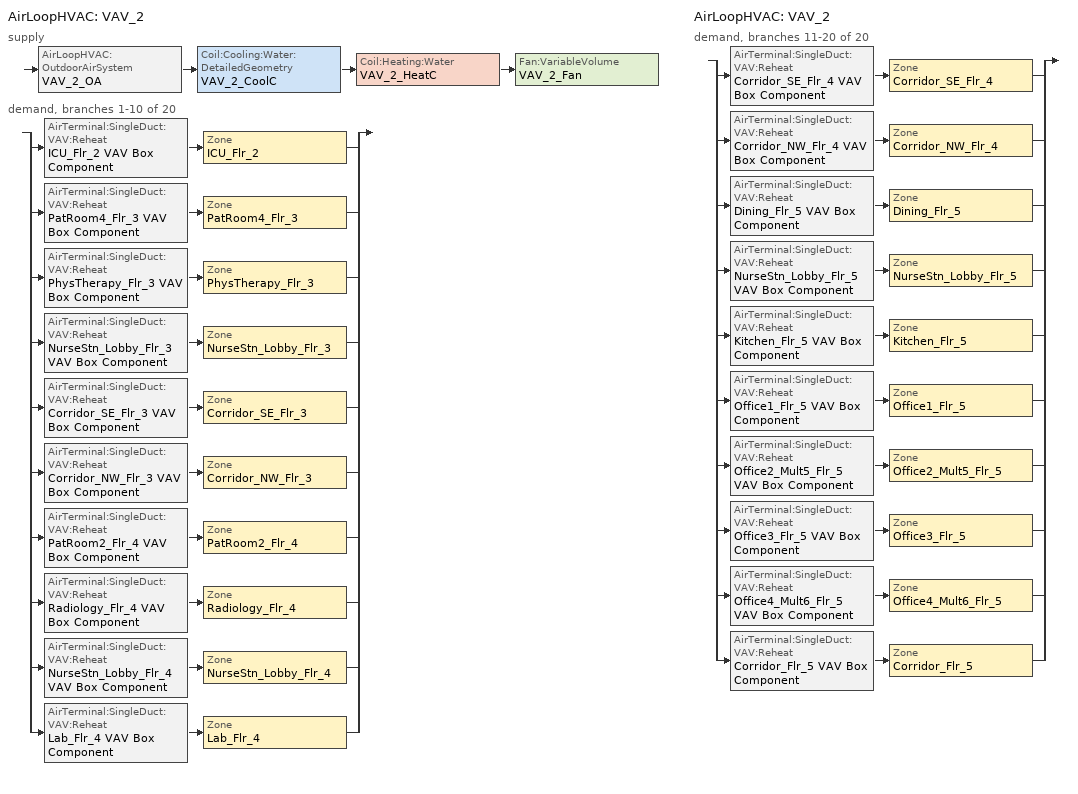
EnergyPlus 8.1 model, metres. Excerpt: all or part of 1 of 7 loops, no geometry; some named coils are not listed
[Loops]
AirLoopHVAC 'VAV_2'
 supply: AirLoopHVAC:OutdoorAirSystem 'VAV_2_OA' > Coil:Cooling:Water:DetailedGeometry 'VAV_2_CoolC' > Coil:Heating:Water 'VAV_2_HeatC' > Fan:VariableVolume 'VAV_2_Fan'
 demand, branches 1-10 of 20: split
  | AirTerminal:SingleDuct:VAV:Reheat 'ICU_Flr_2 VAV Box Component' > Zone 'ICU_Flr_2'
  | AirTerminal:SingleDuct:VAV:Reheat 'PatRoom4_Flr_3 VAV Box Component' > Zone 'PatRoom4_Flr_3'
  | AirTerminal:SingleDuct:VAV:Reheat 'PhysTherapy_Flr_3 VAV Box Component' > Zone 'PhysTherapy_Flr_3'
  | AirTerminal:SingleDuct:VAV:Reheat 'NurseStn_Lobby_Flr_3 VAV Box Component' > Zone 'NurseStn_Lobby_Flr_3'
  | AirTerminal:SingleDuct:VAV:Reheat 'Corridor_SE_Flr_3 VAV Box Component' > Zone 'Corridor_SE_Flr_3'
  | AirTerminal:SingleDuct:VAV:Reheat 'Corridor_NW_Flr_3 VAV Box Component' > Zone 'Corridor_NW_Flr_3'
  | AirTerminal:SingleDuct:VAV:Reheat 'PatRoom2_Flr_4 VAV Box Component' > Zone 'PatRoom2_Flr_4'
  | AirTerminal:SingleDuct:VAV:Reheat 'Radiology_Flr_4 VAV Box Component' > Zone 'Radiology_Flr_4'
  | AirTerminal:SingleDuct:VAV:Reheat 'NurseStn_Lobby_Flr_4 VAV Box Component' > Zone 'NurseStn_Lobby_Flr_4'
  | AirTerminal:SingleDuct:VAV:Reheat 'Lab_Flr_4 VAV Box Component' > Zone 'Lab_Flr_4'
AirLoopHVAC 'VAV_2'
 demand, branches 11-20 of 20: split
  | AirTerminal:SingleDuct:VAV:Reheat 'Corridor_SE_Flr_4 VAV Box Component' > Zone 'Corridor_SE_Flr_4'
  | AirTerminal:SingleDuct:VAV:Reheat 'Corridor_NW_Flr_4 VAV Box Component' > Zone 'Corridor_NW_Flr_4'
  | AirTerminal:SingleDuct:VAV:Reheat 'Dining_Flr_5 VAV Box Component' > Zone 'Dining_Flr_5'
  | AirTerminal:SingleDuct:VAV:Reheat 'NurseStn_Lobby_Flr_5 VAV Box Component' > Zone 'NurseStn_Lobby_Flr_5'
  | AirTerminal:SingleDuct:VAV:Reheat 'Kitchen_Flr_5 VAV Box Component' > Zone 'Kitchen_Flr_5'
  | AirTerminal:SingleDuct:VAV:Reheat 'Office1_Flr_5 VAV Box Component' > Zone 'Office1_Flr_5'
  | AirTerminal:SingleDuct:VAV:Reheat 'Office2_Mult5_Flr_5 VAV Box Component' > Zone 'Office2_Mult5_Flr_5'
  | AirTerminal:SingleDuct:VAV:Reheat 'Office3_Flr_5 VAV Box Component' > Zone 'Office3_Flr_5'
  | AirTerminal:SingleDuct:VAV:Reheat 'Office4_Mult6_Flr_5 VAV Box Component' > Zone 'Office4_Mult6_Flr_5'
  | AirTerminal:SingleDuct:VAV:Reheat 'Corridor_Flr_5 VAV Box Component' > Zone 'Corridor_Flr_5'
[Fan:VariableVolume]
VAV_2_Fan: Availability Schedule=HVACOperationSchd; Fan Total Efficiency=0.6175; Pressure Rise {Pa}=1515.192; Maximum Flow Rate {m3/s}=AUTOSIZE; Fan Power Minimum Flow Rate Input Method=FixedFlowRate; Fan Power Minimum Air Flow Rate {m3/s}=0; Motor Efficiency=0.95; Motor In Airstream Fraction=1; Fan Power Coefficient 1=0.0407599; Fan Power Coefficient 2=0.088045; Fan Power Coefficient 3=-0.0729261; Fan Power Coefficient 4=0.94374; Fan Power Coefficient 5=0
[Fan:ZoneExhaust] Availability Schedule=HVACOperationSchd; Fan Total Efficiency=1; Pressure Rise {Pa}=1.0e-006
Name | Maximum Flow Rate {m3/s}
Dining_Flr_5 Exhaust Fan | 0.74997
Kitchen_Flr_5 Exhaust Fan | 1.75103
[Coil:Heating:Water]
VAV_2_HeatC: Availability Schedule=ALWAYS_ON; U-Factor Times Area Value {W/K}=AUTOSIZE; Maximum Water Flow Rate {m3/s}=AUTOSIZE; Performance Input Method=UFactorTimesAreaAndDesignWaterFlowRate; Rated Capacity {W}=AUTOSIZE; Rated Inlet Water Temperature {C}=82.2; Rated Inlet Air Temperature {C}=16.6; Rated Outlet Water Temperature {C}=71.1; Rated Outlet Air Temperature {C}=32.2
[Coil:Cooling:Water:DetailedGeometry]
VAV_2_CoolC: Availability Schedule=ALWAYS_ON; Maximum Water Flow Rate {m3/s}=AUTOSIZE; Tube Outside Surface Area {m2}=AUTOSIZE; Total Tube Inside Area {m2}=AUTOSIZE; Fin Surface Area {m2}=AUTOSIZE; Minimum Airflow Area {m2}=AUTOSIZE; Coil Depth {m}=AUTOSIZE; Fin Diameter {m}=AUTOSIZE; Fin Thickness {m}=0.0015; Tube Inside Diameter {m}=0.01445; Tube Outside Diameter {m}=0.0159; Tube Thermal Conductivity {W/m-K}=386; Fin Thermal Conductivity {W/m-K}=204; Fin Spacing {m}=0.0018; Tube Depth Spacing {m}=0.026; Number of Tube Rows=6; Number of Tubes per Row=AUTOSIZE
[AirTerminal:SingleDuct:VAV:Reheat] Availability Schedule=ALWAYS_ON; Maximum Air Flow Rate {m3/s}=AUTOSIZE; Zone Minimum Air Flow Input Method=Constant; Maximum Hot Water or Steam Flow Rate {m3/s}=AUTOSIZE; Minimum Hot Water or Steam Flow Rate {m3/s}=0; Convergence Tolerance=0.001; Damper Heating Action=NORMAL; Maximum Flow per Zone Floor Area During Reheat {m3/s-m2}=AUTOCALCULATE; Maximum Flow Fraction During Reheat=AUTOCALCULATE
Name | Constant Minimum Air Flow Fraction | Reheat Coil
Corridor_Flr_5 VAV Box Component | 0.3 | Corridor_Flr_5 VAV Box Reheat Coil
Corridor_NW_Flr_3 VAV Box Component | 0.3 | Corridor_NW_Flr_3 VAV Box Reheat Coil
Corridor_NW_Flr_4 VAV Box Component | 0.3 | Corridor_NW_Flr_4 VAV Box Reheat Coil
Corridor_SE_Flr_3 VAV Box Component | 0.3 | Corridor_SE_Flr_3 VAV Box Reheat Coil
Corridor_SE_Flr_4 VAV Box Component | 0.3 | Corridor_SE_Flr_4 VAV Box Reheat Coil
Dining_Flr_5 VAV Box Component | 0.3 | Dining_Flr_5 VAV Box Reheat Coil
ICU_Flr_2 VAV Box Component | 1 | ICU_Flr_2 VAV Box Reheat Coil
Kitchen_Flr_5 VAV Box Component | 1 | Kitchen_Flr_5 VAV Box Reheat Coil
Lab_Flr_4 VAV Box Component | 1 | Lab_Flr_4 VAV Box Reheat Coil
NurseStn_Lobby_Flr_3 VAV Box Component | 0.3 | NurseStn_Lobby_Flr_3 VAV Box Reheat Coil
NurseStn_Lobby_Flr_4 VAV Box Component | 0.3 | NurseStn_Lobby_Flr_4 VAV Box Reheat Coil
NurseStn_Lobby_Flr_5 VAV Box Component | 0.3 | NurseStn_Lobby_Flr_5 VAV Box Reheat Coil
Office1_Flr_5 VAV Box Component | 0.3 | Office1_Flr_5 VAV Box Reheat Coil
Office2_Mult5_Flr_5 VAV Box Component | 0.3 | Office2_Mult5_Flr_5 VAV Box Reheat Coil
Office3_Flr_5 VAV Box Component | 0.3 | Office3_Flr_5 VAV Box Reheat Coil
Office4_Mult6_Flr_5 VAV Box Component | 0.3 | Office4_Mult6_Flr_5 VAV Box Reheat Coil
PatRoom2_Flr_4 VAV Box Component | 1 | PatRoom2_Flr_4 VAV Box Reheat Coil
PatRoom4_Flr_3 VAV Box Component | 1 | PatRoom4_Flr_3 VAV Box Reheat Coil
PhysTherapy_Flr_3 VAV Box Component | 0.3 | PhysTherapy_Flr_3 VAV Box Reheat Coil
Radiology_Flr_4 VAV Box Component | 0.3 | Radiology_Flr_4 VAV Box Reheat Coil
[Zone equipment]
Corridor_Flr_5: Corridor_Flr_5 VAV Box Component
Corridor_NW_Flr_3: Corridor_NW_Flr_3 VAV Box Component
Corridor_NW_Flr_4: Corridor_NW_Flr_4 VAV Box Component
Corridor_SE_Flr_3: Corridor_SE_Flr_3 VAV Box Component
Corridor_SE_Flr_4: Corridor_SE_Flr_4 VAV Box Component
Dining_Flr_5: Dining_Flr_5 Exhaust Fan, Dining_Flr_5 VAV Box Component
ICU_Flr_2: ICU_Flr_2 VAV Box Component
Kitchen_Flr_5: Kitchen_Flr_5 Exhaust Fan, Kitchen_Flr_5 VAV Box Component
Lab_Flr_4: Lab_Flr_4 VAV Box Component
NurseStn_Lobby_Flr_3: NurseStn_Lobby_Flr_3 VAV Box Component
NurseStn_Lobby_Flr_4: NurseStn_Lobby_Flr_4 VAV Box Component
NurseStn_Lobby_Flr_5: NurseStn_Lobby_Flr_5 VAV Box Component
Office1_Flr_5: Office1_Flr_5 VAV Box Component
Office2_Mult5_Flr_5: Office2_Mult5_Flr_5 VAV Box Component
Office3_Flr_5: Office3_Flr_5 VAV Box Component
Office4_Mult6_Flr_5: Office4_Mult6_Flr_5 VAV Box Component
PatRoom2_Flr_4: PatRoom2_Flr_4 VAV Box Component
PatRoom4_Flr_3: PatRoom4_Flr_3 VAV Box Component
PhysTherapy_Flr_3: PhysTherapy_Flr_3 VAV Box Component
Radiology_Flr_4: Radiology_Flr_4 VAV Box Component
[Sizing:Zone] Zone Cooling Design Supply Air Temperature Input Method=SupplyAirTemperature; Zone Cooling Design Supply Air Temperature {C}=11.1; Zone Heating Design Supply Air Temperature Input Method=SupplyAirTemperature; Zone Heating Design Supply Air Temperature {C}=50; Zone Cooling Design Supply Air Humidity Ratio {kgWater/kgDryAir}=0.007; Zone Heating Design Supply Air Humidity Ratio {kgWater/kgDryAir}=0.008; Heating Design Air Flow Method=DesignDay
Name | Design Specification Outdoor Air Object | Cooling Design Air Flow Method | Cooling Minimum Air Flow {m3/s}
Corridor_Flr_5 | SZ DSOA Corridor_Flr_5 | DesignDay
Corridor_NW_Flr_3 | SZ DSOA Corridor_NW_Flr_3 | DesignDayWithLimit | 1.343822
Corridor_NW_Flr_4 | SZ DSOA Corridor_NW_Flr_4 | DesignDayWithLimit | 1.343822
Corridor_SE_Flr_3 | SZ DSOA Corridor_SE_Flr_3 | DesignDayWithLimit | 1.343822
Corridor_SE_Flr_4 | SZ DSOA Corridor_SE_Flr_4 | DesignDayWithLimit | 1.343822
Dining_Flr_5 | SZ DSOA Dining_Flr_5 | DesignDay
ICU_Flr_2 | SZ DSOA ICU_Flr_2 | DesignDayWithLimit | 4.39605
Kitchen_Flr_5 | SZ DSOA Kitchen_Flr_5 | DesignDay
Lab_Flr_4 | SZ DSOA Lab_Flr_4 | DesignDayWithLimit | 1.882
NurseStn_Lobby_Flr_3 | SZ DSOA NurseStn_Lobby_Flr_3 | DesignDay
NurseStn_Lobby_Flr_4 | SZ DSOA NurseStn_Lobby_Flr_4 | DesignDay
NurseStn_Lobby_Flr_5 | SZ DSOA NurseStn_Lobby_Flr_5 | DesignDay
Office1_Flr_5 | SZ DSOA Office1_Flr_5 | DesignDay
Office2_Mult5_Flr_5 | SZ DSOA Office2_Mult5_Flr_5 | DesignDay
Office3_Flr_5 | SZ DSOA Office3_Flr_5 | DesignDay
Office4_Mult6_Flr_5 | SZ DSOA Office4_Mult6_Flr_5 | DesignDay
PatRoom2_Flr_4 | SZ DSOA PatRoom2_Flr_4 | DesignDayWithLimit | 0.24785
PatRoom4_Flr_3 | SZ DSOA PatRoom4_Flr_3 | DesignDayWithLimit | 0.24785
PhysTherapy_Flr_3 | SZ DSOA PhysTherapy_Flr_3 | DesignDayWithLimit | 3.4697
Radiology_Flr_4 | SZ DSOA Radiology_Flr_4 | DesignDayWithLimit | 8.67425
[DesignSpecification:OutdoorAir]
Name | Outdoor Air Method | Outdoor Air Flow per Zone Floor Area {m3/s-m2} | Outdoor Air Flow per Person {m3/s-person} | Outdoor Air Flow per Zone {m3/s}
SZ DSOA Corridor_Flr_5; SZ DSOA Corridor_NW_Flr_3; SZ DSOA Corridor_NW_Flr_4; SZ DSOA Corridor_SE_Flr_3; SZ DSOA Corridor_SE_Flr_4 | Flow/Area | 0.00025
SZ DSOA Dining_Flr_5; SZ DSOA NurseStn_Lobby_Flr_3; SZ DSOA NurseStn_Lobby_Flr_4; SZ DSOA NurseStn_Lobby_Flr_5; SZ DSOA Office1_Flr_5; SZ DSOA Office2_Mult5_Flr_5; SZ DSOA Office3_Flr_5; SZ DSOA Office4_Mult6_Flr_5 | Flow/Person |  | 0.01
SZ DSOA ICU_Flr_2 | Flow/Zone |  |  | 1.46535
SZ DSOA Kitchen_Flr_5 | Flow/Zone |  |  | 1.75103
SZ DSOA Lab_Flr_4 | Flow/Zone |  |  | 1.882
SZ DSOA PatRoom2_Flr_4; SZ DSOA PatRoom4_Flr_3 | Flow/Zone |  |  | 0.082617
SZ DSOA PhysTherapy_Flr_3 | Flow/Person |  | 0.008
SZ DSOA Radiology_Flr_4 | Flow/Zone |  |  | 1.73485
[ZoneControl:Thermostat] Control Type Schedule=Dual Zone Control Type Sched
Name | Zone or ZoneList | Control 1
Corridor_Flr_5 Thermostat | Corridor_Flr_5 | Corridor_Flr_5 DualSPSched
Corridor_NW_Flr_3 Thermostat | Corridor_NW_Flr_3 | Corridor_NW_Flr_3 DualSPSched
Corridor_NW_Flr_4 Thermostat | Corridor_NW_Flr_4 | Corridor_NW_Flr_4 DualSPSched
Corridor_SE_Flr_3 Thermostat | Corridor_SE_Flr_3 | Corridor_SE_Flr_3 DualSPSched
Corridor_SE_Flr_4 Thermostat | Corridor_SE_Flr_4 | Corridor_SE_Flr_4 DualSPSched
Dining_Flr_5 Thermostat | Dining_Flr_5 | Dining_Flr_5 DualSPSched
ICU_Flr_2 Thermostat | ICU_Flr_2 | ICU_Flr_2 DualSPSched
Kitchen_Flr_5 Thermostat | Kitchen_Flr_5 | Kitchen_Flr_5 DualSPSched
Lab_Flr_4 Thermostat | Lab_Flr_4 | Lab_Flr_4 DualSPSched
NurseStn_Lobby_Flr_3 Thermostat | NurseStn_Lobby_Flr_3 | NurseStn_Lobby_Flr_3 DualSPSched
NurseStn_Lobby_Flr_4 Thermostat | NurseStn_Lobby_Flr_4 | NurseStn_Lobby_Flr_4 DualSPSched
NurseStn_Lobby_Flr_5 Thermostat | NurseStn_Lobby_Flr_5 | NurseStn_Lobby_Flr_5 DualSPSched
Office1_Flr_5 Thermostat | Office1_Flr_5 | Office1_Flr_5 DualSPSched
Office2_Mult5_Flr_5 Thermostat | Office2_Mult5_Flr_5 | Office2_Mult5_Flr_5 DualSPSched
Office3_Flr_5 Thermostat | Office3_Flr_5 | Office3_Flr_5 DualSPSched
Office4_Mult6_Flr_5 Thermostat | Office4_Mult6_Flr_5 | Office4_Mult6_Flr_5 DualSPSched
PatRoom2_Flr_4 Thermostat | PatRoom2_Flr_4 | PatRoom2_Flr_4 DualSPSched
PatRoom4_Flr_3 Thermostat | PatRoom4_Flr_3 | PatRoom4_Flr_3 DualSPSched
PhysTherapy_Flr_3 Thermostat | PhysTherapy_Flr_3 | PhysTherapy_Flr_3 DualSPSched
Radiology_Flr_4 Thermostat | Radiology_Flr_4 | Radiology_Flr_4 DualSPSched
[ThermostatSetpoint:DualSetpoint]
Name | Heating Setpoint Temperature Schedule | Cooling Setpoint Temperature Schedule
Corridor_Flr_5 DualSPSched; Corridor_NW_Flr_3 DualSPSched; Corridor_NW_Flr_4 DualSPSched; Corridor_SE_Flr_3 DualSPSched; Corridor_SE_Flr_4 DualSPSched; Dining_Flr_5 DualSPSched; Lab_Flr_4 DualSPSched; NurseStn_Lobby_Flr_3 DualSPSched; NurseStn_Lobby_Flr_4 DualSPSched; NurseStn_Lobby_Flr_5 DualSPSched; Office1_Flr_5 DualSPSched; Office2_Mult5_Flr_5 DualSPSched; Office3_Flr_5 DualSPSched; Office4_Mult6_Flr_5 DualSPSched; PhysTherapy_Flr_3 DualSPSched; Radiology_Flr_4 DualSPSched | ADMIN_HTGSETP_SCH | ADMIN_CLGSETP_SCH
ICU_Flr_2 DualSPSched; PatRoom2_Flr_4 DualSPSched; PatRoom4_Flr_3 DualSPSched | CRITICAL_HTGSETP_SCH | CRITICAL_CLGSETP_SCH
Kitchen_Flr_5 DualSPSched | Kitchen_HTGSETP_SCH | Kitchen_CLGSETP_SCH
[Sizing:System]
VAV_2: Type of Load to Size On=Sensible; Design Outdoor Air Flow Rate {m3/s}=AUTOSIZE; Minimum System Air Flow Ratio=0.3; Preheat Design Temperature {C}=7; Preheat Design Humidity Ratio {kgWater/kgDryAir}=0.008; Precool Design Temperature {C}=11.1; Precool Design Humidity Ratio {kgWater/kgDryAir}=0.008; Central Cooling Design Supply Air Temperature {C}=7.2; Central Heating Design Supply Air Temperature {C}=16; Sizing Option=Coincident; 100% Outdoor Air in Cooling=No; 100% Outdoor Air in Heating=No; Central Cooling Design Supply Air Humidity Ratio {kgWater/kgDryAir}=0.007; Central Heating Design Supply Air Humidity Ratio {kgWater/kgDryAir}=0.007; Cooling Design Air Flow Method=DesignDay; Cooling Design Air Flow Rate {m3/s}=0; Heating Design Air Flow Method=DesignDay; Heating Design Air Flow Rate {m3/s}=0
[Controller:OutdoorAir]
VAV_2_OA_Controller: Minimum Outdoor Air Flow Rate {m3/s}=AUTOSIZE; Maximum Outdoor Air Flow Rate {m3/s}=AUTOSIZE; Economizer Control Type=DifferentialDryBulb; Economizer Control Action Type=ModulateFlow; Economizer Maximum Limit Dry-Bulb Temperature {C}=28; Economizer Maximum Limit Enthalpy {J/kg}=64000; Economizer Minimum Limit Dry-Bulb Temperature {C}=-100; Lockout Type=NoLockout; Minimum Limit Type=FixedMinimum; Minimum Outdoor Air Schedule=ALWAYS_ON; Minimum Fraction of Outdoor Air Schedule=VAV_OAminFracSchedule
[Controller:WaterCoil] Control Variable=Temperature; Actuator Variable=Flow; Maximum Actuated Flow {m3/s}=AUTOSIZE; Minimum Actuated Flow {m3/s}=0
Name | Action | Controller Convergence Tolerance {deltaC}
VAV_2_CoolC_Controller | Reverse
VAV_2_HeatC_Controller | Normal | 0.0001
[AirLoopHVAC]
VAV_2: Design Supply Air Flow Rate {m3/s}=AUTOSIZE
[SetpointManager:Scheduled]
VAV_2 SAT setpoint: Control Variable=Temperature; Schedule=Seasonal-Reset-Supply-Air-Temp-Sch; Setpoint Node or NodeList=VAV_2 Supply Equipment Outlet Node
[SetpointManager:MixedAir] Control Variable=Temperature
Name | Setpoint Node or NodeList
VAV_2_CoolC SAT Manager | VAV_2_CoolC-VAV_2_HeatCNode
VAV_2_HeatC SAT Manager | VAV_2_HeatC-VAV_2_FanNode
VAV_2_OAMixed Air Temp Manager | VAV_2_OA-VAV_2_CoolCNode
[Refrigeration:Case] Availability Schedule=ALWAYS_ON; Zone=Kitchen_Flr_5; Rated Ambient Temperature {C}=23.88; Rated Ambient Relative Humidity {percent}=55; Latent Case Credit Curve Type=CaseTemperatureMethod; Case Lighting Schedule=BLDG_LIGHT_SCH; Fraction of Lighting Energy to Case=1; Case Anti-Sweat Heater Power per Unit Length {W/m}=0; Minimum Anti-Sweat Heater Power per Unit Length {W/m}=0; Anti-Sweat Heater Control Type=None; Humidity at Zero Anti-Sweat Heater Energy {percent}=0; Case Height {m}=0; Defrost Energy Correction Curve Type=None; Under Case HVAC Return Air Fraction=0
Name | Rated Total Cooling Capacity per Unit Length {W/m} | Rated Latent Heat Ratio | Rated Runtime Fraction | Case Length {m} | Case Operating Temperature {C} | Latent Case Credit Curve | Standard Case Fan Power per Unit Length {W/m} | Operating Case Fan Power per Unit Length {W/m} | Standard Case Lighting Power per Unit Length {W/m} | Fraction of Anti-Sweat Heater Energy to Case | Case Defrost Power per Unit Length {W/m} | Case Defrost Type | Case Defrost Schedule | Case Defrost Drip-Down Schedule | Refrigerated Case Restocking Schedule | Case Credit Fraction Schedule
Kitchen_Flr_5_Case:1_WALKINFREEZER | 734 | 0.1 | 0.4 | 10.98 | -23 | Kitchen_Flr_5_Case:1_WALKINFREEZERSingleShelfHorizontal_LatentEnergyMult | 69 | 69 | 33 | 0 | 364 | ELECTRIC | Kitchen_Flr_5_Case:1_WALKINFREEZER_CaseDefrost2aDaySched | Kitchen_Flr_5_Case:1_WALKINFREEZER_CaseDripDown2aDaySched | Kitchen_Flr_5_Case:1_WALKINFREEZER_WalkInStockingSched | Kitchen_Flr_5_Case:1_WALKINFREEZER_CaseCreditReduxSched
Kitchen_Flr_5_Case:2_SELFCONTAINEDDISPLAYCASE | 886.5 | 0.08 | 0.85 | 8.93 | 2 | Kitchen_Flr_5_Case:2_SELFCONTAINEDDISPLAYCASEMultiShelfVertical_LatentEnergyMult | 67 | 67 | 40 | 0.2 | 0 | NONE |  |  | Kitchen_Flr_5_Case:2_SELFCONTAINEDDISPLAYCASE_CaseStockingSched
[Refrigeration:CompressorRack] Heat Rejection Location=OUTDOORS; Design Condenser Fan Power {W}=1000; Condenser Type=AIRCOOLED
Name | Design Compressor Rack COP {W/W} | Compressor Rack COP Function of Temperature Curve | Condenser Fan Power Function of Temperature Curve | Refrigeration Case Name or WalkIn Name or CaseAndWalkInList
RACK1 | 1.5 | RACK1_RackCOPfTCurve | RACK1_RackCondFanCurve2 | Kitchen_Flr_5_Case:1_WALKINFREEZER
RACK2 | 3 | RACK2_RackCOPfTCurve |  | Kitchen_Flr_5_Case:2_SELFCONTAINEDDISPLAYCASE
[Schedule:Compact]
ALWAYS_ON; HVACOperationSchd: Through: 12/31, For: AllDays, Until: 24:00, 1
BLDG_LIGHT_SCH: Through: 12/31, For: Weekdays, Until: 07:00, 0.1, Until: 08:00, 0.5, Until: 16:00, 0.9, Until: 23:00, 0.3, Until: 24:00, 0.1, For: SummerDesignDay, Until: 24:00, 1, For: WinterDesignDay, Until: 24:00, 0, For: Saturday, Until: 07:00, 0.1, Until: 08:00, 0.2, Until: 18:00, 0.4, Until: 24:00, 0.1, For: AllOtherDays, Until: 08:00, 0.05, Until: 16:00, 0.1, Until: 24:00, 0.05
ADMIN_CLGSETP_SCH: Through: 12/31, For: Weekdays, Until: 05:00, 25, Until: 18:00, 22.2, Until: 24:00, 25, For: SummerDesignDay, Until: 05:00, 25, Until: 18:00, 22.2, Until: 24:00, 25, For: WinterDesignDay, Until: 07:00, 25, Until: 15:00, 22.2, Until: 24:00, 25, For: Saturdays, Until: 07:00, 25, Until: 15:00, 22.2, Until: 24:00, 25, For: AllOtherDays, Until: 24:00, 25
ADMIN_HTGSETP_SCH: Through: 12/31, For: Weekdays, Until: 05:00, 18.3, Until: 18:00, 21.1, Until: 24:00, 18.3, For: SummerDesignDay, Until: 05:00, 18.3, Until: 18:00, 21.1, Until: 24:00, 18.3, For: WinterDesignDay, Until: 07:00, 18.3, Until: 15:00, 21.1, Until: 24:00, 18.3, For: Saturdays, Until: 07:00, 18.3, Until: 15:00, 21.1, Until: 24:00, 18.3, For: AllOtherDays, Until: 24:00, 18.3
Kitchen_CLGSETP_SCH: Through: 12/31, For: Weekdays, Until: 05:00, 30, Until: 18:00, 26, Until: 24:00, 30, For: SummerDesignDay, Until: 05:00, 30, Until: 18:00, 26, Until: 24:00, 30, For: WinterDesignDay, Until: 07:00, 30, Until: 15:00, 26, Until: 24:00, 30, For: Saturdays, Until: 07:00, 30, Until: 15:00, 26, Until: 24:00, 30, For: AllOtherDays, Until: 24:00, 30
Kitchen_HTGSETP_SCH: Through: 12/31, For: Weekdays, Until: 05:00, 15.6, Until: 18:00, 19, Until: 24:00, 15.6, For: SummerDesignDay, Until: 05:00, 15.6, Until: 18:00, 19, Until: 24:00, 15.6, For: WinterDesignDay, Until: 07:00, 15.6, Until: 15:00, 19, Until: 24:00, 15.6, For: Saturdays, Until: 07:00, 15.6, Until: 15:00, 19, Until: 24:00, 15.6, For: AllOtherDays, Until: 24:00, 15.6
CRITICAL_CLGSETP_SCH: Through: 12/31, For: AllDays, Until: 24:00, 22.2
CRITICAL_HTGSETP_SCH: Through: 12/31, For: ALLDays, Until: 24:00, 21.1
Dual Zone Control Type Sched: Through: 12/31, For: AllDays, Until: 24:00, 4
Seasonal-Reset-Supply-Air-Temp-Sch: Through: 12/31, For: AllDays, Until: 24:00, 11.1
VAV_OAminFracSchedule: Through: 12/31, For: AllDays, Until: 24:00, 0.25
Kitchen_Flr_5_Case:1_WALKINFREEZER_CaseCreditReduxSched: Through: 12/31, For:AllDays, Interpolate:No, Until: 7:00, 0.2, Until: 21:00, 0.4, Until: 24:00, 0.2
Kitchen_Flr_5_Case:1_WALKINFREEZER_CaseDefrost2aDaySched: Through: 12/31, For:AllDays, Interpolate:Yes, Until: 11:00, 0, Until: 11:20, 1, Until: 23:00, 0, Until: 23:20, 1, Until: 24:00, 0
Kitchen_Flr_5_Case:1_WALKINFREEZER_CaseDripDown2aDaySched: Through: 12/31, For:AllDays, Interpolate:Yes, Until: 11:00, 0, Until: 11:30, 1, Until: 23:00, 0, Until: 23:30, 1, Until: 24:00, 0
Kitchen_Flr_5_Case:1_WALKINFREEZER_WalkInStockingSched: Through: 12/31, For: Tuesday Friday, Until: 4:00, 0, Until: 5:00, 725, Until: 6:00, 417, Until: 7:00, 290, Until: 24:00, 0, For: AllOtherDays, Until: 4:00, 0, Until: 5:00, 125, Until: 6:00, 117, Until: 7:00, 90, Until: 19:00, 0, Until: 20:00, 125, Until: 21:00, 117, Until: 22:00, 90, Until: 24:00, 0
Kitchen_Flr_5_Case:2_SELFCONTAINEDDISPLAYCASE_CaseStockingSched: Through: 12/31, For:AllDays, Until: 6:00, 0, Until: 7:00, 50, Until: 9:00, 70, Until: 10:00, 80, Until: 11:00, 70, Until: 13:00, 50, Until: 14:00, 80, Until: 15:00, 90, Until: 16:00, 80, Until: 24:00, 0
[Curve:Quadratic]
Name | Coefficient1 Constant | Coefficient2 x | Coefficient3 x**2 | Minimum Value of x | Maximum Value of x
RACK1_RackCOPfTCurve | 1.7603 | -0.0377 | 0.0004 | 10 | 35
RACK1_RackCondFanCurve2 | 0 | 0.0286 | 0 | 0 | 35
RACK2_RackCOPfTCurve | 1 | 0 | 0 | 0 | 50
[Curve:Cubic] Minimum Value of x=-35; Maximum Value of x=20
Name | Coefficient1 Constant | Coefficient2 x | Coefficient3 x**2 | Coefficient4 x**3
Kitchen_Flr_5_Case:1_WALKINFREEZERSingleShelfHorizontal_LatentEnergyMult | 0.020376 | 0.00024378 | 1.14e-05 | 1.811e-07
Kitchen_Flr_5_Case:2_SELFCONTAINEDDISPLAYCASEMultiShelfVertical_LatentEnergyMult | 0.0265263 | 0.00107803 | -6.02558e-05 | 1.23732e-06
